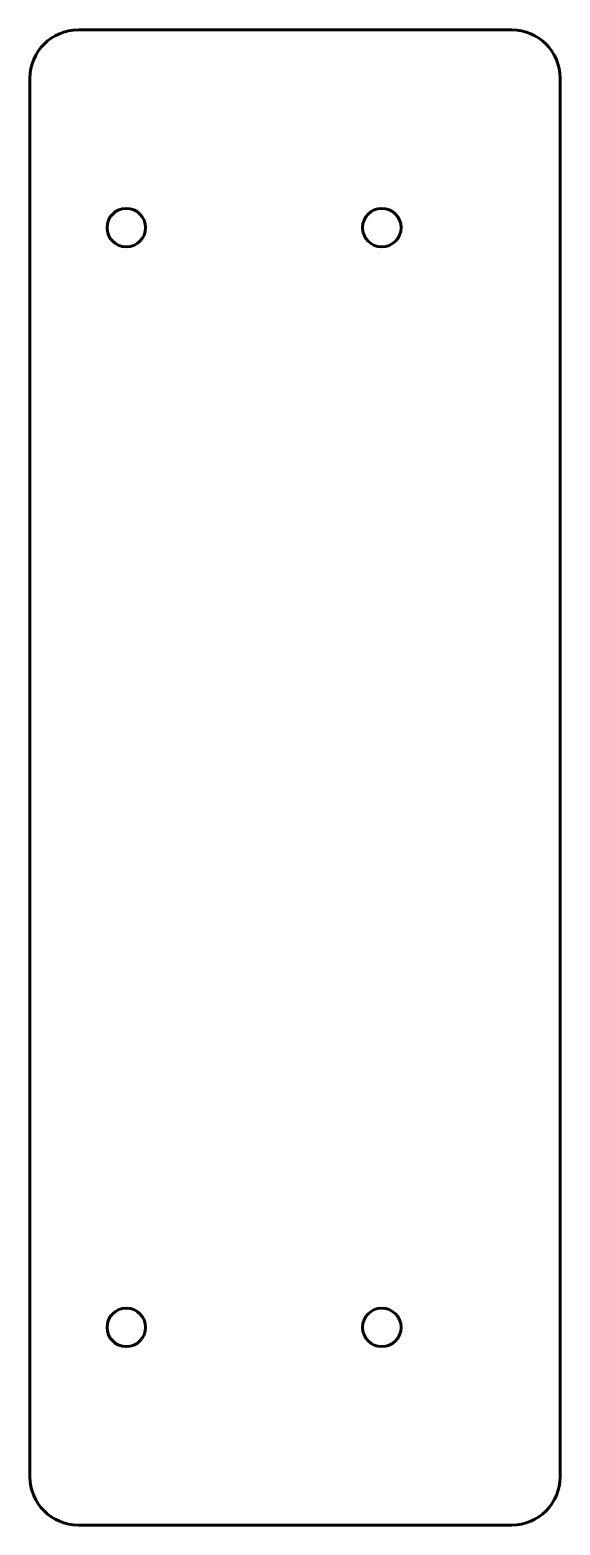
# Model space of a CAD drawing. Header units: millimetres. Extents: x -222 to -112, y 3 to 313.
import ezdxf

# ---------------------------------------------------------------- set-up
doc = ezdxf.new("R2010")
doc.units = ezdxf.units.MM
doc.linetypes.add('K5LT_BASIC', pattern=[0])
doc.layers.add('Системный слой', color=7, linetype='Continuous')

msp = doc.modelspace()

# ---------------------------------------------------------------- linework, layer by layer
at = {"layer": 'Системный слой', "color": 143, "linetype": 'K5LT_BASIC', "lineweight": 60, "true_color": 0x33acca}
for p, q in [((-212.07, 313.09), (-122.07, 313.09)), ((-222.07, 13.09), (-222.07, 303.09)), ((-112.07, 303.09), (-112.07, 13.09)), ((-122.07, 3.09), (-212.07, 3.09))]:
    msp.add_line(p, q, dxfattribs=at)
for centre in [(-202.07, 272.09), (-149.07, 272.09), (-202.07, 44.09), (-149.07, 44.09)]:
    msp.add_circle(centre, 4, dxfattribs=at)
for centre, start, end in [((-212.07, 303.09), 90, 180), ((-122.07, 303.09), 0, 90), ((-212.07, 13.09), 180, 270), ((-122.07, 13.09), 270, 0)]:
    msp.add_arc(centre, 10, start, end, dxfattribs=at)

doc.saveas('drawing.dxf')
